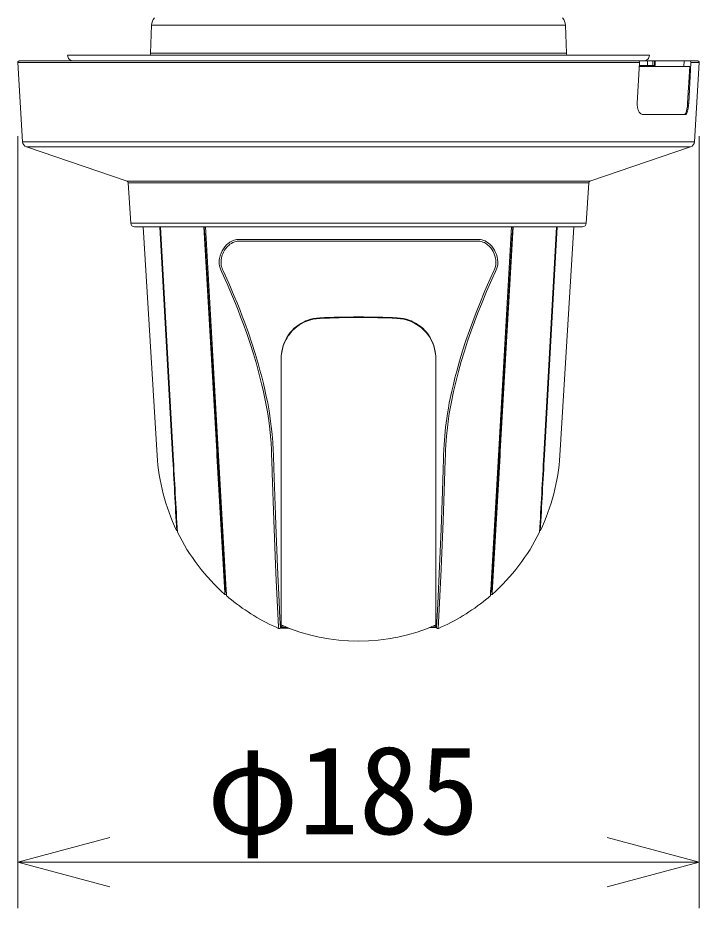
# Model space of a CAD drawing. Units: millimetres on the paper. Extents: x -62 to 65, y -59 to 59.
# Drawn here: x -26.69 to -8.19, y 8.68 to 32.86 of the extents above; entities that cross this region are included whole.
import ezdxf
from ezdxf.enums import TextEntityAlignment as Align

# ---------------------------------------------------------------- set-up
doc = ezdxf.new("R2010")
doc.units = ezdxf.units.MM
for name, color, linetype, lineweight in [('0-0_GAIKEI', 4, 'Continuous', 9), ('0-2_SUNPO', 7, 'Continuous', 9), ('0-3_0', 7, 'Continuous', 9)]:
    doc.layers.add(name, color=color, linetype=linetype, lineweight=lineweight)
doc.styles.add('ＭＳ ゴシック', font='')
doc.styles.get('ＭＳ ゴシック').set_extended_font_data('MS Gothic')

# ---------------------------------------------------------------- blocks, each defined once
blk = doc.blocks.new('_Open30')
at = {"layer": '0-3_0'}
blk.add_line((0, 0), (-1, 0), dxfattribs=at)
blk.add_lwpolyline([(-1, 0.2679), (0, 0), (-1, -0.2679)], dxfattribs=at)

msp = doc.modelspace()

# ---------------------------------------------------------------- linework, layer by layer
at = {"layer": '0-0_GAIKEI', "color": 7}
for p, q in [((-23.059, 32.657), (-23.085, 31.892)), ((-11.816, 32.657), (-11.789, 31.892)), ((-26.646, 31.685), (-8.228, 31.685)), ((-23.035, 31.84), (-11.839, 31.84)), ((-26.556, 29.485), (-26.687, 31.641)), ((-8.318, 29.485), (-8.187, 31.641)), ((-8.318, 29.485), (-26.556, 29.485)), ((-23.721, 28.42), (-26.454, 29.352)), ((-11.154, 28.42), (-8.42, 29.352)), ((-23.721, 28.42), (-11.154, 28.42)), ((-23.62, 27.278), (-23.687, 28.376)), ((-11.254, 27.278), (-11.187, 28.376)), ((-11.354, 27.184), (-23.52, 27.184)), ((-22.903, 20.972), (-23.284, 27.184)), ((-11.971, 20.972), (-11.59, 27.184)), ((-12.519, 18.935), (-12.5, 18.936)), ((-13.854, 17.202), (-13.812, 17.202)), ((-19.557, 16.293), (-19.538, 16.324)), ((-15.336, 16.324), (-15.317, 16.293))]:
    msp.add_line(p, q, dxfattribs=at)
at = {"layer": '0-0_GAIKEI'}
for p, q in [((-23.059, 32.657), (-11.816, 32.657)), ((-25.334, 31.84), (-9.54, 31.84)), ((-23.085, 31.892), (-11.789, 31.892)), ((-9.586, 31.685), (-9.586, 31.565)), ((-9.449, 31.685), (-9.449, 31.565)), ((-9.399, 31.685), (-9.399, 31.565)), ((-9.386, 31.685), (-9.386, 31.565)), ((-8.604, 31.535), (-8.596, 31.685)), ((-9.806, 31.641), (-26.687, 31.641)), ((-8.444, 31.535), (-9.812, 31.535)), ((-9.811, 31.565), (-9.386, 31.565)), ((-8.501, 30.535), (-8.444, 31.535)), ((-8.472, 30.535), (-8.41, 31.635)), ((-8.41, 31.635), (-8.409, 31.641)), ((-8.187, 31.641), (-8.409, 31.641)), ((-8.501, 30.535), (-8.472, 30.535)), ((-8.588, 30.235), (-9.731, 30.235)), ((-9.724, 30.234), (-9.717, 30.234)), ((-9.033, 30.234), (-9.717, 30.234)), ((-9.033, 30.234), (-8.56, 30.234)), ((-8.588, 30.235), (-8.56, 30.234)), ((-8.42, 29.352), (-26.454, 29.352)), ((-23.687, 28.376), (-11.187, 28.376)), ((-11.254, 27.278), (-23.62, 27.278)), ((-22.829, 27.168), (-22.809, 27.169)), ((-22.486, 20.98), (-22.829, 27.168)), ((-22.809, 27.184), (-22.468, 20.979)), ((-21.636, 27.184), (-21.285, 21.079)), ((-21.62, 27.184), (-21.623, 27.171)), ((-21.623, 27.171), (-21.604, 26.839)), ((-21.623, 27.171), (-21.593, 27.171)), ((-21.594, 27.184), (-21.237, 20.974)), ((-13.28, 27.184), (-13.637, 20.974)), ((-13.238, 27.184), (-13.589, 21.079)), ((-13.281, 27.171), (-13.251, 27.171)), ((-13.254, 27.184), (-13.251, 27.171)), ((-12.406, 20.979), (-12.065, 27.184)), ((-12.045, 27.168), (-12.388, 20.98)), ((-12.045, 27.168), (-12.066, 27.169)), ((-21.604, 26.839), (-21.267, 20.98)), ((-21.451, 24.706), (-21.454, 24.75)), ((-18.491, 24.709), (-18.482, 24.695)), ((-16.383, 24.709), (-16.392, 24.695)), ((-13.423, 24.706), (-13.42, 24.75)), ((-19.538, 16.324), (-19.538, 23.61)), ((-19.538, 23.61), (-19.536, 23.591)), ((-19.536, 23.591), (-19.536, 22.206)), ((-15.336, 16.324), (-15.336, 23.61)), ((-19.536, 22.206), (-19.536, 21.132)), ((-15.338, 22.206), (-15.338, 21.132)), ((-21.285, 21.079), (-21.267, 20.98)), ((-19.536, 16.373), (-19.536, 21.132)), ((-15.338, 16.373), (-15.338, 21.132)), ((-22.468, 20.98), (-22.486, 20.98)), ((-22.486, 20.977), (-22.486, 20.98)), ((-22.468, 20.977), (-22.486, 20.977)), ((-22.486, 20.972), (-22.486, 20.977)), ((-22.468, 20.979), (-22.468, 20.976)), ((-22.468, 20.976), (-22.468, 20.974)), ((-21.267, 20.98), (-21.066, 17.491)), ((-21.237, 20.98), (-21.267, 20.98)), ((-21.018, 17.163), (-21.237, 20.974)), ((-19.796, 20.974), (-19.796, 20.979)), ((-19.746, 20.976), (-19.747, 20.98)), ((-13.857, 17.163), (-13.637, 20.974)), ((-13.607, 20.98), (-13.808, 17.491)), ((-13.595, 20.974), (-13.801, 17.397)), ((-13.637, 20.98), (-13.607, 20.98)), ((-12.406, 20.98), (-12.388, 20.98)), ((-12.406, 20.976), (-12.406, 20.979)), ((-12.406, 20.977), (-12.388, 20.977)), ((-12.406, 20.974), (-12.406, 20.976)), ((-12.388, 20.98), (-12.388, 20.977)), ((-12.388, 20.977), (-12.388, 20.972)), ((-22.355, 18.935), (-22.374, 18.936)), ((-21.066, 17.491), (-21.06, 17.372)), ((-13.808, 17.491), (-13.815, 17.372)), ((-21.073, 17.397), (-21.064, 17.243)), ((-21.064, 17.243), (-21.062, 17.202)), ((-21.062, 17.202), (-21.057, 17.332)), ((-21.062, 17.202), (-21.02, 17.202)), ((-21.06, 17.372), (-21.057, 17.332)), ((-21.026, 17.303), (-21.057, 17.332)), ((-21.026, 17.303), (-21.021, 17.23)), ((-13.849, 17.303), (-13.853, 17.23)), ((-13.817, 17.332), (-13.849, 17.303)), ((-13.815, 17.372), (-13.817, 17.332)), ((-13.817, 17.332), (-13.812, 17.202)), ((-13.81, 17.243), (-13.812, 17.202)), ((-13.801, 17.397), (-13.81, 17.243)), ((-19.538, 16.324), (-19.536, 16.373)), ((-19.538, 16.328), (-19.537, 16.329)), ((-15.336, 16.324), (-15.338, 16.373)), ((-15.337, 16.328), (-15.337, 16.329))]:
    msp.add_line(p, q, dxfattribs=at)
for points in [[(-9.844, 31.685), (-9.83, 31.682), (-9.819, 31.675), (-9.81, 31.662), (-9.806, 31.647), (-9.806, 31.641)], [(-8.448, 31.685), (-8.434, 31.682), (-8.423, 31.675), (-8.413, 31.662), (-8.409, 31.647), (-8.409, 31.641)], [(-9.869, 30.535), (-9.807, 31.635), (-9.806, 31.641)], [(-9.869, 30.535), (-9.87, 30.488), (-9.865, 30.432), (-9.853, 30.379), (-9.845, 30.354), (-9.835, 30.33), (-9.824, 30.31), (-9.813, 30.292), (-9.792, 30.268), (-9.77, 30.25), (-9.746, 30.238), (-9.721, 30.234), (-9.717, 30.234)], [(-8.588, 30.235), (-8.582, 30.236), (-8.575, 30.239), (-8.562, 30.253), (-8.55, 30.274), (-8.541, 30.297), (-8.532, 30.323), (-8.518, 30.385), (-8.508, 30.453), (-8.501, 30.535)], [(-8.472, 30.535), (-8.476, 30.487), (-8.487, 30.399), (-8.495, 30.359), (-8.504, 30.322), (-8.514, 30.29), (-8.526, 30.265), (-8.534, 30.251), (-8.543, 30.241), (-8.552, 30.235), (-8.56, 30.234)], [(-13.607, 20.98), (-13.27, 26.839), (-13.251, 27.171)], [(-21.155, 25.965), (-21.178, 26.014), (-21.197, 26.066), (-21.21, 26.119), (-21.217, 26.173), (-21.219, 26.224), (-21.216, 26.274), (-21.209, 26.323), (-21.202, 26.36), (-21.193, 26.396), (-21.17, 26.463), (-21.141, 26.526), (-21.106, 26.585), (-21.066, 26.641), (-21.021, 26.691), (-20.976, 26.732), (-20.927, 26.767), (-20.876, 26.796), (-20.844, 26.81), (-20.811, 26.821), (-20.779, 26.829), (-20.746, 26.834), (-20.704, 26.836)], [(-14.17, 26.836), (-14.126, 26.834), (-14.082, 26.826), (-14.041, 26.814), (-14.002, 26.798), (-13.963, 26.777), (-13.936, 26.76), (-13.91, 26.74), (-13.862, 26.699), (-13.819, 26.653), (-13.78, 26.602), (-13.745, 26.547), (-13.715, 26.488), (-13.691, 26.426), (-13.673, 26.362), (-13.661, 26.297), (-13.656, 26.23), (-13.656, 26.196), (-13.658, 26.162), (-13.666, 26.111), (-13.679, 26.061), (-13.697, 26.012), (-13.72, 25.965)], [(-21.109, 25.983), (-21.127, 26.019), (-21.141, 26.057), (-21.153, 26.095), (-21.162, 26.133), (-21.169, 26.185), (-21.17, 26.237), (-21.166, 26.285), (-21.159, 26.333), (-21.147, 26.38), (-21.136, 26.414), (-21.123, 26.447), (-21.101, 26.497), (-21.074, 26.544), (-21.044, 26.588), (-21.01, 26.629), (-20.986, 26.654), (-20.961, 26.678), (-20.926, 26.707), (-20.889, 26.732), (-20.851, 26.753), (-20.821, 26.766), (-20.791, 26.777), (-20.76, 26.784), (-20.729, 26.789), (-20.692, 26.791)], [(-14.182, 26.791), (-14.139, 26.789), (-14.097, 26.781), (-14.058, 26.768), (-14.02, 26.751), (-13.983, 26.731), (-13.956, 26.713), (-13.931, 26.693), (-13.887, 26.653), (-13.847, 26.609), (-13.811, 26.56), (-13.779, 26.507), (-13.753, 26.452), (-13.731, 26.393), (-13.715, 26.333), (-13.706, 26.273), (-13.704, 26.211), (-13.706, 26.18), (-13.709, 26.149), (-13.719, 26.101), (-13.734, 26.053), (-13.754, 26.006), (-13.765, 25.983)], [(-19.952, 22.388), (-19.989, 22.566), (-20.028, 22.746), (-20.069, 22.921), (-20.112, 23.095), (-20.16, 23.276), (-20.21, 23.457), (-20.291, 23.733), (-20.379, 24.009), (-20.472, 24.284), (-20.57, 24.559), (-20.638, 24.739), (-20.707, 24.919), (-20.781, 25.103), (-20.856, 25.286), (-21.006, 25.636), (-21.155, 25.965)], [(-19.903, 22.398), (-19.94, 22.575), (-19.979, 22.752), (-20.02, 22.929), (-20.064, 23.107), (-20.112, 23.288), (-20.162, 23.47), (-20.244, 23.746), (-20.332, 24.023), (-20.425, 24.299), (-20.524, 24.574), (-20.592, 24.755), (-20.661, 24.934), (-20.735, 25.119), (-20.81, 25.302), (-20.961, 25.652), (-21.109, 25.983)], [(-13.765, 25.983), (-13.861, 25.771), (-14.005, 25.441), (-14.147, 25.101), (-14.243, 24.859), (-14.335, 24.615), (-14.424, 24.369), (-14.52, 24.093), (-14.609, 23.815), (-14.693, 23.538), (-14.77, 23.262), (-14.817, 23.08), (-14.861, 22.898), (-14.903, 22.719), (-14.971, 22.398)], [(-13.72, 25.965), (-13.816, 25.754), (-13.96, 25.424), (-14.101, 25.085), (-14.197, 24.843), (-14.289, 24.599), (-14.378, 24.354), (-14.473, 24.078), (-14.562, 23.801), (-14.645, 23.525), (-14.722, 23.249), (-14.769, 23.068), (-14.813, 22.887), (-14.854, 22.708), (-14.922, 22.388)], [(-18.491, 24.709), (-18.573, 24.702), (-18.655, 24.689), (-18.736, 24.67), (-18.815, 24.645), (-18.865, 24.626), (-18.915, 24.604), (-18.986, 24.567), (-19.055, 24.524), (-19.121, 24.477), (-19.182, 24.425), (-19.24, 24.369), (-19.292, 24.309), (-19.341, 24.245), (-19.384, 24.178), (-19.422, 24.107), (-19.456, 24.034), (-19.483, 23.958), (-19.505, 23.88), (-19.522, 23.801), (-19.532, 23.722), (-19.536, 23.666), (-19.538, 23.61)], [(-19.536, 23.591), (-19.533, 23.681), (-19.522, 23.771), (-19.504, 23.861), (-19.492, 23.906), (-19.479, 23.951), (-19.457, 24.009), (-19.432, 24.068), (-19.402, 24.125), (-19.375, 24.171), (-19.346, 24.217), (-19.314, 24.261), (-19.28, 24.303), (-19.227, 24.363), (-19.168, 24.418), (-19.105, 24.471), (-19.037, 24.518), (-18.975, 24.555), (-18.91, 24.589), (-18.843, 24.618), (-18.755, 24.649), (-18.665, 24.672), (-18.573, 24.687), (-18.482, 24.695)], [(-15.338, 23.591), (-15.341, 23.681), (-15.352, 23.771), (-15.37, 23.861), (-15.382, 23.906), (-15.396, 23.951), (-15.417, 24.009), (-15.443, 24.068), (-15.472, 24.125), (-15.512, 24.193), (-15.559, 24.259), (-15.61, 24.323), (-15.668, 24.383), (-15.727, 24.437), (-15.791, 24.487), (-15.86, 24.532), (-15.932, 24.573), (-15.981, 24.597), (-16.031, 24.618), (-16.119, 24.649), (-16.21, 24.672), (-16.301, 24.687), (-16.392, 24.695)], [(-16.383, 24.709), (-16.301, 24.702), (-16.219, 24.689), (-16.138, 24.67), (-16.06, 24.645), (-16.009, 24.626), (-15.959, 24.604), (-15.888, 24.567), (-15.819, 24.524), (-15.753, 24.477), (-15.692, 24.425), (-15.635, 24.369), (-15.582, 24.309), (-15.534, 24.245), (-15.49, 24.178), (-15.452, 24.108), (-15.419, 24.035), (-15.391, 23.959), (-15.369, 23.881), (-15.352, 23.802), (-15.342, 23.722), (-15.338, 23.666), (-15.336, 23.61)], [(-15.336, 23.61), (-15.338, 23.591), (-15.338, 22.206)], [(-19.952, 22.388), (-19.91, 22.155), (-19.874, 21.922), (-19.845, 21.687), (-19.826, 21.499), (-19.812, 21.311), (-19.802, 21.122), (-19.796, 20.979)], [(-19.903, 22.398), (-19.865, 22.187), (-19.831, 21.976), (-19.804, 21.764), (-19.781, 21.551), (-19.764, 21.338), (-19.752, 21.124), (-19.747, 20.98)], [(-15.128, 20.98), (-15.122, 21.124), (-15.115, 21.267), (-15.097, 21.504), (-15.073, 21.74), (-15.043, 21.976), (-15.021, 22.117), (-14.997, 22.258), (-14.971, 22.398)], [(-15.078, 20.979), (-15.073, 21.122), (-15.065, 21.264), (-15.048, 21.5), (-15.024, 21.735), (-14.993, 21.969), (-14.972, 22.109), (-14.948, 22.249), (-14.922, 22.388)], [(-21.285, 21.079), (-21.279, 20.974), (-21.073, 17.397)], [(-13.607, 20.98), (-13.589, 21.079), (-13.595, 20.974)], [(-19.604, 16.278), (-19.606, 16.311), (-19.634, 16.865), (-19.668, 17.578), (-19.688, 18.014), (-19.736, 19.216), (-19.781, 20.498), (-19.793, 20.855), (-19.796, 20.974)], [(-19.557, 16.293), (-19.569, 16.545), (-19.591, 16.997), (-19.634, 17.936), (-19.681, 19.086), (-19.701, 19.613), (-19.735, 20.627), (-19.746, 20.976)], [(-15.128, 20.976), (-15.131, 20.879), (-15.14, 20.588), (-15.16, 20.005), (-15.197, 18.976), (-15.248, 17.762), (-15.286, 16.945), (-15.317, 16.293)], [(-15.078, 20.974), (-15.081, 20.868), (-15.091, 20.548), (-15.139, 19.194), (-15.192, 17.884), (-15.218, 17.331), (-15.252, 16.623), (-15.27, 16.278)], [(-19.306, 16.278), (-19.437, 16.285), (-19.509, 16.287), (-19.551, 16.286), (-19.562, 16.286)], [(-19.366, 16.301), (-19.45, 16.305), (-19.51, 16.305), (-19.546, 16.302), (-19.552, 16.3)], [(-15.322, 16.3), (-15.329, 16.302), (-15.352, 16.305), (-15.403, 16.305), (-15.508, 16.301)]]:
    msp.add_lwpolyline(points, dxfattribs=at)
at = {"layer": '0-0_GAIKEI', "color": 7}
for points in [[(-19.537, 16.329), (-19.536, 16.33), (-19.528, 16.333), (-19.514, 16.335), (-19.472, 16.337), (-19.452, 16.336)], [(-15.337, 16.329), (-15.339, 16.33), (-15.346, 16.333), (-15.36, 16.335), (-15.403, 16.337), (-15.423, 16.336)]]:
    msp.add_lwpolyline(points, dxfattribs=at)
for centre, radius, start, end in [((-22.759, 32.646), 0.3, 135.5162, 178), ((-12.115, 32.646), 0.3, 2, 44.4838), ((-26.646, 31.644), 0.0412, 90, 183.4833), ((-25.184, 31.835), 0.15, 178, 270), ((-23.035, 31.89), 0.05, 178, 270), ((-11.839, 31.89), 0.05, 270, 2), ((-9.69, 31.835), 0.15, 270, 2), ((-8.228, 31.644), 0.0412, 356.5167, 90), ((-26.406, 29.494), 0.15, 183.4833, 251.1753), ((-8.468, 29.494), 0.15, 288.8247, 356.5167), ((-23.737, 28.373), 0.05, 3.4849, 71.1753), ((-11.137, 28.373), 0.05, 108.8247, 176.5151), ((-23.52, 27.284), 0.1, 183.4849, 270), ((-11.354, 27.284), 0.1, 270, 356.5151), ((-17.437, 21.307), 5.477, 183.5039, 205.6533), ((-17.437, 21.307), 5.477, 334.3467, 356.4961), ((-17.437, 21.307), 5.477, 206.1628, 228.5576), ((-17.437, 21.307), 5.477, 311.4424, 333.8372), ((-17.435, 21.31), 5.48, 229.1737, 229.8977), ((-17.44, 21.303), 5.472, 229.8991, 230.8593), ((-17.438, 21.306), 5.475, 230.8533, 246.6878), ((-17.436, 21.306), 5.475, 293.3122, 309.1469), ((-17.434, 21.303), 5.472, 309.1409, 310.1012), ((-17.439, 21.31), 5.48, 310.1026, 310.8263), ((-19.589, 16.313), 0.0383, 246.6866, 328.294), ((-17.437, 21.132), 5.202, 246.2019, 293.798), ((-15.285, 16.313), 0.0383, 211.7065, 293.3123)]:
    msp.add_arc(centre, radius, start, end, dxfattribs=at)
at = {"layer": '0-0_GAIKEI'}
for centre, radius, start, end in [((-23.065, 27.155), 0.235, 3.17, 6.986), ((-11.81, 27.155), 0.235, 173.014, 176.83), ((-17.514, 5645.33), 5618.495, 269.96747, 270.00078), ((-17.386, 5744.129), 5717.294, 269.99948, 270.03222), ((-17.532, 4022.626), 3995.837, 269.95469, 270.00137), ((-17.36, 4073.067), 4046.278, 269.9989, 270.04499), ((-17.446, 3.107), 21.627, 89.9752, 92.7682), ((-17.445, 2.795), 21.924, 89.9796, 92.7113), ((-17.428, 3.101), 21.633, 87.2323, 90.0245), ((-17.429, 2.793), 21.927, 87.2889, 90.0203), ((1627.882, 110.836), 1652.812, 183.1167, 183.1874), ((1598.785, 109.663), 1623.677, 183.13119, 183.20477), ((-1633.707, 109.666), 1623.725, 356.79529, 356.86881), ((-1662.631, 110.829), 1652.687, 356.8126, 356.88329)]:
    msp.add_arc(centre, radius, start, end, dxfattribs=at)
at = {"layer": '0-2_SUNPO'}
for p, q in [((-26.687, 29.641), (-26.687, 8.681)), ((-8.187, 29.641), (-8.187, 8.681)), ((-24.187, 9.931), (-10.687, 9.931))]:
    msp.add_line(p, q, dxfattribs=at)

# ---------------------------------------------------------------- block references
at = {"layer": '0-2_SUNPO', "xscale": 2.5, "yscale": 2.5, "rotation": 180}
msp.add_blockref('_Open30', (-26.687, 9.931), dxfattribs=at)
at = {"layer": '0-2_SUNPO', "xscale": 2.5, "yscale": 2.5}
msp.add_blockref('_Open30', (-8.187, 9.931), dxfattribs=at)

# ---------------------------------------------------------------- texts
at = {"layer": '0-2_SUNPO', "style": 'ＭＳ ゴシック'}
msp.add_text('φ185', height=2.405, dxfattribs=at).set_placement((-21.551, 9.968), align=Align.BOTTOM_LEFT)

doc.saveas('drawing.dxf')
